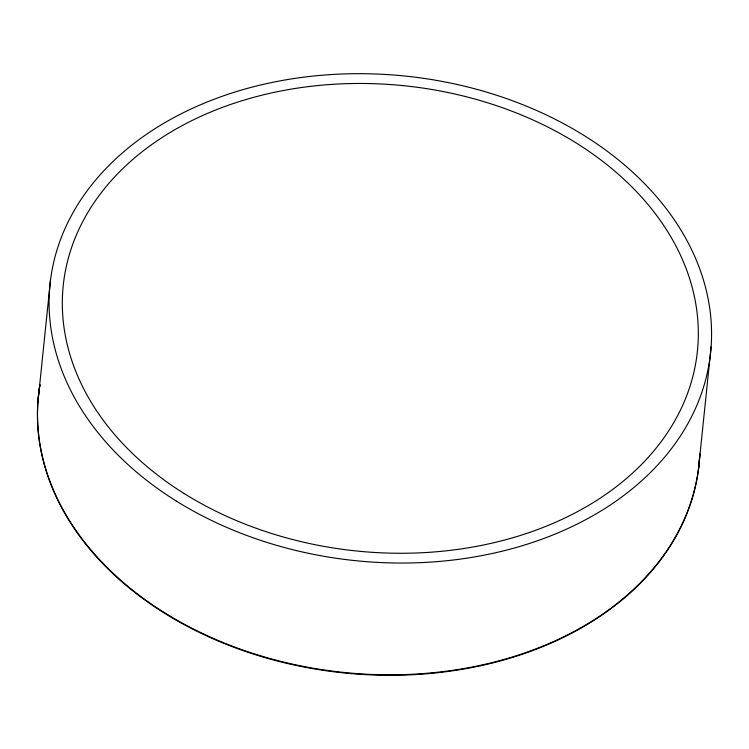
<?xml version="1.0" encoding="UTF-8"?>
<svg xmlns="http://www.w3.org/2000/svg" width="749" height="749" viewBox="0 0 749 749"><rect width="100%" height="100%" fill="white"/><g stroke="black" fill="none" stroke-linecap="round" stroke-linejoin="round"><path stroke-width="1.12" d="M37.881 402.353L50.586 279.311M698.414 469.689L711.119 346.647M699.809 453.763A332.06 243.584 5.9 0 1 343.089 672.359A332.06 243.584 5.9 0 1 39.987 384.602M699.763 454.278A332.06 243.584 5.9 0 1 343.079 672.855A332.06 243.584 5.9 0 1 39.922 385.173M175.94 500.819A332.06 243.584 5.9 0 0 708.254 368.368A332.06 243.584 5.9 0 0 256.738 85.948A332.06 243.584 5.9 0 0 175.94 500.819M184.114 493.525A318.774 233.838 5.9 0 0 695.138 366.364A318.774 233.838 5.9 0 0 261.682 95.245A318.774 233.838 5.9 0 0 184.114 493.525"/></g></svg>
